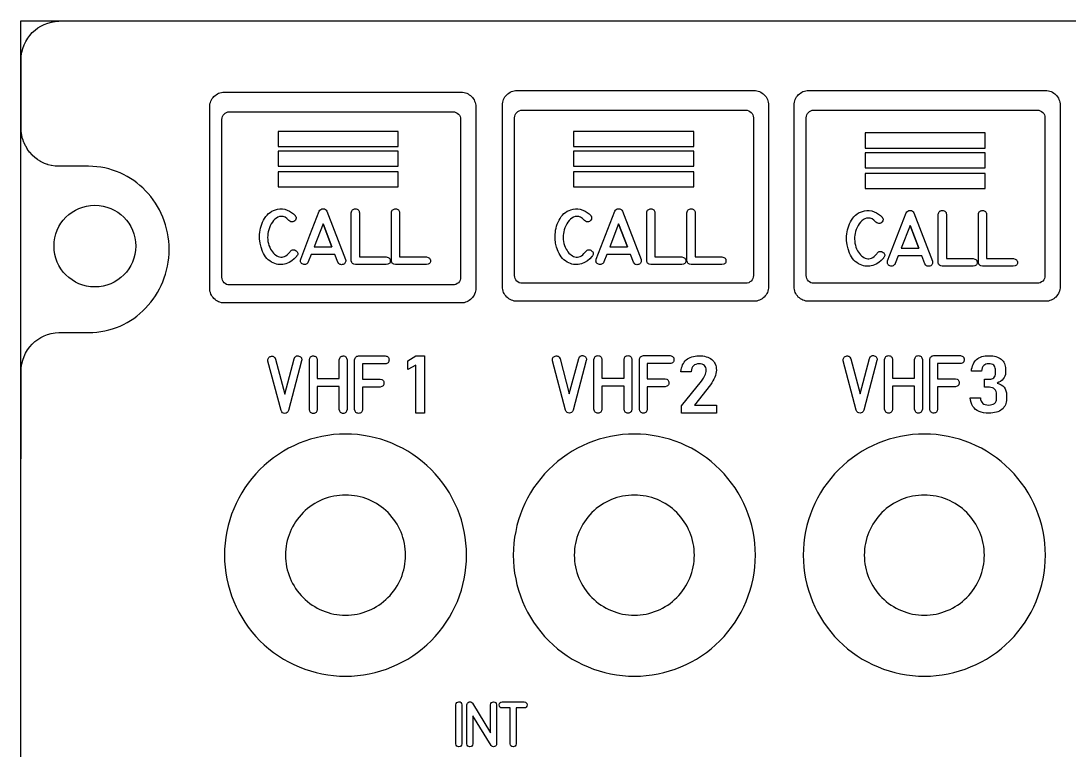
# Model space of a CAD drawing. Extents: x 686 to 831, y 82 to 686.
# Drawn here: x 685.8 to 749.6, y 641.2 to 685.6 of the extents above; entities that cross this region are included whole.
import ezdxf

# ---------------------------------------------------------------- set-up
doc = ezdxf.new("R2010")
doc.units = 0
for name, color, linetype in [('_BACKPANEL', 5, 'CONTINUOUS'), ('_ENGRAVING', 105, 'CONTINUOUS'), ('_LABELS', 30, 'CONTINUOUS'), ('_TOPLAYER', 1, 'CONTINUOUS')]:
    doc.layers.add(name, color=color, linetype=linetype)

msp = doc.modelspace()

# ---------------------------------------------------------------- linework, layer by layer
at = {"layer": '_BACKPANEL'}
for points in [[(830.801, 627.771), (830.801, 609.668), (830.801, 599.969), (685.801, 599.969), (685.801, 609.668), (685.801, 628.151), (685.801, 646.01), (685.801, 661.352), (685.801, 671.051), (685.801, 680.75), (685.801, 685.6), (830.801, 685.6), (830.801, 680.75), (830.801, 671.051), (830.801, 661.352), (830.801, 646.959)], [(698.189, 681.265), (712.61, 681.265), (712.701, 681.26), (712.79, 681.247), (712.875, 681.225), (712.958, 681.195), (713.036, 681.157), (713.109, 681.112), (713.178, 681.061), (713.241, 681.003), (713.299, 680.94), (713.35, 680.871), (713.395, 680.798), (713.433, 680.72), (713.463, 680.638), (713.485, 680.552), (713.498, 680.463), (713.503, 680.372), (713.503, 669.321), (713.498, 669.23), (713.485, 669.141), (713.463, 669.056), (713.433, 668.973), (713.395, 668.895), (713.35, 668.822), (713.299, 668.753), (713.241, 668.69), (713.178, 668.632), (713.109, 668.581), (713.036, 668.536), (712.958, 668.498), (712.875, 668.468), (712.79, 668.446), (712.701, 668.433), (712.61, 668.428), (698.189, 668.428), (698.097, 668.433), (698.009, 668.446), (697.923, 668.468), (697.841, 668.498), (697.763, 668.536), (697.689, 668.581), (697.621, 668.632), (697.557, 668.69), (697.5, 668.753), (697.448, 668.822), (697.404, 668.895), (697.366, 668.973), (697.336, 669.056), (697.314, 669.141), (697.3, 669.23), (697.296, 669.321), (697.296, 680.372), (697.3, 680.463), (697.314, 680.552), (697.336, 680.638), (697.366, 680.72), (697.404, 680.798), (697.448, 680.871), (697.5, 680.94), (697.557, 681.003), (697.621, 681.061), (697.689, 681.112), (697.763, 681.157), (697.841, 681.195), (697.923, 681.225), (698.009, 681.247), (698.097, 681.26)], [(716.018, 681.365), (730.439, 681.365), (730.53, 681.361), (730.619, 681.347), (730.704, 681.325), (730.787, 681.295), (730.865, 681.257), (730.938, 681.213), (731.007, 681.161), (731.07, 681.104), (731.128, 681.04), (731.179, 680.971), (731.224, 680.898), (731.262, 680.82), (731.292, 680.738), (731.314, 680.652), (731.327, 680.563), (731.332, 680.472), (731.332, 669.421), (731.327, 669.33), (731.314, 669.241), (731.292, 669.156), (731.262, 669.074), (731.224, 668.996), (731.179, 668.922), (731.128, 668.853), (731.07, 668.79), (731.007, 668.732), (730.938, 668.681), (730.865, 668.636), (730.787, 668.598), (730.704, 668.568), (730.619, 668.546), (730.53, 668.533), (730.439, 668.528), (716.018, 668.528), (715.926, 668.533), (715.838, 668.546), (715.752, 668.568), (715.67, 668.598), (715.592, 668.636), (715.518, 668.681), (715.45, 668.732), (715.386, 668.79), (715.329, 668.853), (715.277, 668.922), (715.233, 668.996), (715.195, 669.074), (715.165, 669.156), (715.143, 669.241), (715.129, 669.33), (715.125, 669.421), (715.125, 680.472), (715.129, 680.563), (715.143, 680.652), (715.165, 680.738), (715.195, 680.82), (715.233, 680.898), (715.277, 680.971), (715.329, 681.04), (715.386, 681.104), (715.45, 681.161), (715.518, 681.213), (715.592, 681.257), (715.67, 681.295), (715.752, 681.325), (715.838, 681.347), (715.926, 681.361)], [(733.78, 681.365), (748.201, 681.365), (748.292, 681.361), (748.381, 681.347), (748.466, 681.325), (748.549, 681.295), (748.627, 681.257), (748.7, 681.213), (748.769, 681.161), (748.832, 681.104), (748.89, 681.04), (748.941, 680.971), (748.986, 680.898), (749.024, 680.82), (749.054, 680.738), (749.076, 680.652), (749.089, 680.563), (749.094, 680.472), (749.094, 669.421), (749.089, 669.33), (749.076, 669.241), (749.054, 669.156), (749.024, 669.074), (748.986, 668.996), (748.941, 668.922), (748.89, 668.853), (748.832, 668.79), (748.769, 668.732), (748.7, 668.681), (748.627, 668.636), (748.549, 668.598), (748.466, 668.568), (748.381, 668.546), (748.292, 668.533), (748.201, 668.528), (733.78, 668.528), (733.688, 668.533), (733.6, 668.546), (733.514, 668.568), (733.432, 668.598), (733.354, 668.636), (733.28, 668.681), (733.212, 668.732), (733.148, 668.79), (733.091, 668.853), (733.039, 668.922), (732.995, 668.996), (732.957, 669.074), (732.927, 669.156), (732.905, 669.241), (732.891, 669.33), (732.887, 669.421), (732.887, 680.472), (732.891, 680.563), (732.905, 680.652), (732.927, 680.738), (732.957, 680.82), (732.995, 680.898), (733.039, 680.971), (733.091, 681.04), (733.148, 681.104), (733.212, 681.161), (733.28, 681.213), (733.354, 681.257), (733.432, 681.295), (733.514, 681.325), (733.6, 681.347), (733.688, 681.361)], [(687.813, 671.89), (687.825, 672.145), (687.863, 672.392), (687.924, 672.63), (688.008, 672.859), (688.113, 673.076), (688.237, 673.282), (688.381, 673.473), (688.541, 673.65), (688.718, 673.81), (688.91, 673.954), (689.115, 674.078), (689.332, 674.183), (689.561, 674.267), (689.799, 674.328), (690.046, 674.366), (690.301, 674.379), (690.555, 674.366), (690.802, 674.328), (691.041, 674.267), (691.269, 674.183), (691.487, 674.078), (691.692, 673.954), (691.883, 673.81), (692.06, 673.65), (692.221, 673.473), (692.364, 673.282), (692.489, 673.076), (692.593, 672.859), (692.677, 672.63), (692.738, 672.392), (692.776, 672.145), (692.789, 671.89), (692.776, 671.636), (692.738, 671.389), (692.677, 671.15), (692.593, 670.922), (692.489, 670.704), (692.364, 670.499), (692.221, 670.308), (692.06, 670.131), (691.883, 669.97), (691.692, 669.827), (691.487, 669.703), (691.269, 669.598), (691.041, 669.514), (690.802, 669.453), (690.555, 669.415), (690.301, 669.402), (690.046, 669.415), (689.799, 669.453), (689.561, 669.514), (689.332, 669.598), (689.115, 669.703), (688.91, 669.827), (688.718, 669.97), (688.541, 670.131), (688.381, 670.308), (688.237, 670.499), (688.113, 670.704), (688.008, 670.922), (687.924, 671.15), (687.863, 671.389), (687.825, 671.636)]]:
    msp.add_lwpolyline(points, close=True, dxfattribs=at)
for points in [[(705.57, 656.731, 0.414214), (701.912, 653.073, 0.414214), (705.57, 649.416, 0.414214), (709.227, 653.073, 0.414214)], [(723.161, 656.731, 0.414214), (719.503, 653.073, 0.414214), (723.161, 649.416, 0.414214), (726.818, 653.073, 0.414214)], [(740.823, 656.731, 0.414214), (737.165, 653.073, 0.414214), (740.823, 649.416, 0.414214), (744.48, 653.073, 0.414214)]]:
    msp.add_lwpolyline(points, format="xyb", close=True, dxfattribs=at)
at = {"layer": '_ENGRAVING'}
for points in [[(700.846, 664.88), (700.844, 664.99), (700.855, 665.036), (700.872, 665.076), (700.897, 665.11), (700.929, 665.138), (700.969, 665.161), (701.016, 665.178), (701.065, 665.187), (701.11, 665.187), (701.151, 665.179), (701.189, 665.162), (701.223, 665.136), (701.254, 665.101), (701.304, 665.005), (701.869, 662.871), (702.438, 665.025), (702.461, 665.079), (702.488, 665.123), (702.519, 665.157), (702.554, 665.183), (702.593, 665.199), (702.636, 665.207), (702.683, 665.205), (702.733, 665.194), (702.781, 665.176), (702.822, 665.152), (702.854, 665.123), (702.878, 665.089), (702.894, 665.05), (702.902, 665.006), (702.902, 664.956), (702.894, 664.901), (702.096, 661.88), (702.056, 661.803), (702.006, 661.748), (701.944, 661.714), (701.871, 661.703), (701.797, 661.713), (701.734, 661.745), (701.682, 661.798), (701.641, 661.873)], [(703.366, 661.938), (703.366, 664.96), (703.394, 665.068), (703.417, 665.11), (703.444, 665.144), (703.478, 665.17), (703.517, 665.189), (703.561, 665.2), (703.611, 665.202), (703.66, 665.198), (703.703, 665.186), (703.741, 665.166), (703.772, 665.14), (703.798, 665.106), (703.818, 665.065), (703.839, 664.96), (703.839, 663.83), (705.189, 663.83), (705.189, 664.96), (705.217, 665.066), (705.239, 665.107), (705.266, 665.141), (705.299, 665.168), (705.336, 665.187), (705.379, 665.198), (705.427, 665.202), (705.475, 665.199), (705.517, 665.188), (705.555, 665.169), (705.588, 665.142), (705.615, 665.108), (705.637, 665.067), (705.666, 664.96), (705.666, 661.938), (705.637, 661.833), (705.615, 661.791), (705.588, 661.757), (705.555, 661.731), (705.517, 661.713), (705.475, 661.701), (705.427, 661.698), (705.379, 661.702), (705.336, 661.713), (705.299, 661.732), (705.266, 661.758), (705.239, 661.792), (705.217, 661.833), (705.189, 661.938), (705.189, 663.345), (703.839, 663.345), (703.839, 661.938), (703.818, 661.835), (703.798, 661.794), (703.772, 661.76), (703.741, 661.734), (703.703, 661.715), (703.66, 661.703), (703.611, 661.699), (703.561, 661.702), (703.517, 661.712), (703.478, 661.731), (703.444, 661.757), (703.417, 661.791), (703.394, 661.832)], [(706.122, 661.945), (706.122, 664.96), (706.148, 665.06), (706.17, 665.1), (706.197, 665.134), (706.229, 665.161), (706.267, 665.182), (706.311, 665.196), (706.36, 665.203), (707.984, 665.203), (708.039, 665.195), (708.086, 665.181), (708.127, 665.16), (708.159, 665.133), (708.185, 665.1), (708.203, 665.06), (708.214, 665.014), (708.218, 664.961), (708.214, 664.909), (708.203, 664.863), (708.184, 664.823), (708.158, 664.79), (708.125, 664.764), (708.085, 664.744), (708.037, 664.73), (707.981, 664.723), (706.594, 664.723), (706.594, 663.788), (707.676, 663.788), (707.777, 663.767), (707.817, 663.747), (707.85, 663.722), (707.876, 663.69), (707.895, 663.652), (707.906, 663.607), (707.911, 663.557), (707.908, 663.506), (707.897, 663.461), (707.879, 663.422), (707.854, 663.388), (707.82, 663.359), (707.78, 663.336), (707.676, 663.307), (706.594, 663.307), (706.594, 661.945), (706.573, 661.841), (706.554, 661.801), (706.528, 661.767), (706.497, 661.741), (706.459, 661.722), (706.416, 661.71), (706.366, 661.706), (706.316, 661.709), (706.272, 661.719), (706.233, 661.738), (706.2, 661.764), (706.172, 661.797), (706.15, 661.839)], [(710.381, 661.719), (709.859, 661.719), (709.859, 664.649), (709.358, 664.368), (709.358, 664.906), (709.859, 665.214), (710.381, 665.214)], [(718.173, 664.897), (718.171, 665.007), (718.182, 665.053), (718.199, 665.093), (718.224, 665.127), (718.257, 665.155), (718.297, 665.178), (718.344, 665.194), (718.392, 665.204), (718.438, 665.204), (718.479, 665.196), (718.517, 665.179), (718.552, 665.153), (718.582, 665.118), (718.632, 665.022), (719.2, 662.888), (719.771, 665.042), (719.794, 665.095), (719.822, 665.139), (719.853, 665.174), (719.888, 665.2), (719.927, 665.216), (719.97, 665.223), (720.016, 665.222), (720.067, 665.211), (720.116, 665.192), (720.156, 665.169), (720.189, 665.14), (720.213, 665.106), (720.229, 665.067), (720.237, 665.022), (720.237, 664.973), (720.229, 664.917), (719.427, 661.897), (719.388, 661.82), (719.337, 661.765), (719.275, 661.731), (719.202, 661.72), (719.128, 661.73), (719.065, 661.762), (719.012, 661.815), (718.971, 661.89)], [(720.702, 661.955), (720.702, 664.977), (720.731, 665.085), (720.753, 665.127), (720.781, 665.161), (720.815, 665.187), (720.854, 665.206), (720.898, 665.216), (720.948, 665.219), (720.998, 665.214), (721.041, 665.202), (721.079, 665.183), (721.11, 665.157), (721.136, 665.123), (721.156, 665.081), (721.177, 664.977), (721.177, 663.847), (722.533, 663.847), (722.533, 664.977), (722.561, 665.083), (722.583, 665.124), (722.61, 665.158), (722.642, 665.185), (722.68, 665.204), (722.723, 665.215), (722.771, 665.219), (722.819, 665.216), (722.862, 665.204), (722.9, 665.186), (722.932, 665.159), (722.96, 665.125), (722.982, 665.083), (723.011, 664.977), (723.011, 661.955), (722.982, 661.85), (722.96, 661.808), (722.932, 661.775), (722.9, 661.748), (722.862, 661.73), (722.819, 661.718), (722.771, 661.715), (722.723, 661.719), (722.68, 661.73), (722.642, 661.749), (722.61, 661.775), (722.583, 661.809), (722.561, 661.85), (722.533, 661.955), (722.533, 663.362), (721.177, 663.362), (721.177, 661.955), (721.156, 661.852), (721.136, 661.811), (721.11, 661.777), (721.079, 661.751), (721.041, 661.732), (720.998, 661.72), (720.948, 661.716), (720.898, 661.719), (720.854, 661.729), (720.815, 661.748), (720.781, 661.774), (720.753, 661.808), (720.731, 661.849)], [(723.469, 661.962), (723.469, 664.977), (723.495, 665.077), (723.517, 665.117), (723.544, 665.151), (723.577, 665.178), (723.615, 665.198), (723.659, 665.212), (723.708, 665.22), (725.338, 665.22), (725.393, 665.212), (725.441, 665.198), (725.481, 665.177), (725.514, 665.15), (725.539, 665.117), (725.558, 665.077), (725.569, 665.031), (725.572, 664.978), (725.569, 664.926), (725.557, 664.88), (725.539, 664.84), (725.513, 664.807), (725.479, 664.78), (725.439, 664.76), (725.39, 664.747), (725.335, 664.74), (723.942, 664.74), (723.942, 663.805), (725.028, 663.805), (725.13, 663.784), (725.17, 663.764), (725.203, 663.738), (725.229, 663.706), (725.248, 663.668), (725.26, 663.624), (725.264, 663.574), (725.261, 663.523), (725.251, 663.478), (725.232, 663.439), (725.207, 663.405), (725.174, 663.376), (725.133, 663.353), (725.028, 663.324), (723.942, 663.324), (723.942, 661.962), (723.922, 661.859), (723.902, 661.818), (723.877, 661.784), (723.845, 661.758), (723.807, 661.739), (723.764, 661.727), (723.714, 661.723), (723.664, 661.726), (723.619, 661.736), (723.58, 661.755), (723.547, 661.781), (723.519, 661.814), (723.497, 661.856)], [(727.085, 665.213), (727.329, 665.199), (727.439, 665.181), (727.542, 665.156), (727.637, 665.124), (727.725, 665.086), (727.805, 665.04), (727.877, 664.987), (727.942, 664.928), (727.998, 664.862), (728.046, 664.791), (728.085, 664.713), (728.115, 664.629), (728.137, 664.539), (728.15, 664.442), (728.154, 664.34), (728.154, 664.333), (728.148, 664.232), (728.131, 664.128), (728.102, 664.019), (728.062, 663.907), (728.01, 663.793), (727.948, 663.678), (727.874, 663.562), (727.79, 663.446), (726.817, 662.207), (728.165, 662.207), (728.165, 661.719), (726.039, 661.719), (726.039, 662.166), (727.242, 663.66), (727.368, 663.842), (727.46, 664.017), (727.493, 664.101), (727.517, 664.182), (727.531, 664.258), (727.536, 664.331), (727.536, 664.34), (727.529, 664.427), (727.508, 664.503), (727.473, 664.569), (727.424, 664.623), (727.362, 664.666), (727.287, 664.696), (727.199, 664.714), (727.099, 664.72), (726.999, 664.713), (726.909, 664.69), (726.829, 664.652), (726.761, 664.599), (726.705, 664.533), (726.662, 664.453), (726.634, 664.359), (726.618, 664.252), (726.618, 664.235), (726, 664.235), (726, 664.252), (726.014, 664.364), (726.035, 664.47), (726.064, 664.569), (726.1, 664.661), (726.144, 664.747), (726.196, 664.826), (726.255, 664.898), (726.322, 664.963), (726.396, 665.021), (726.476, 665.072), (726.562, 665.115), (726.654, 665.15), (726.753, 665.178), (726.857, 665.197), (726.968, 665.209)], [(735.884, 664.897), (735.883, 665.007), (735.893, 665.053), (735.911, 665.093), (735.936, 665.127), (735.968, 665.156), (736.008, 665.178), (736.054, 665.195), (736.103, 665.204), (736.148, 665.204), (736.19, 665.196), (736.227, 665.179), (736.261, 665.153), (736.292, 665.118), (736.342, 665.022), (736.907, 662.89), (737.476, 665.043), (737.499, 665.096), (737.526, 665.14), (737.557, 665.174), (737.592, 665.2), (737.631, 665.216), (737.674, 665.224), (737.72, 665.222), (737.771, 665.211), (737.819, 665.193), (737.859, 665.169), (737.892, 665.14), (737.916, 665.106), (737.932, 665.067), (737.94, 665.023), (737.94, 664.973), (737.932, 664.918), (737.133, 661.899), (737.094, 661.822), (737.044, 661.766), (736.982, 661.733), (736.909, 661.722), (736.835, 661.732), (736.773, 661.764), (736.72, 661.817), (736.679, 661.892)], [(738.403, 661.957), (738.403, 664.978), (738.431, 665.085), (738.454, 665.127), (738.482, 665.161), (738.515, 665.187), (738.554, 665.206), (738.598, 665.217), (738.648, 665.219), (738.697, 665.215), (738.741, 665.203), (738.778, 665.183), (738.81, 665.157), (738.835, 665.123), (738.855, 665.082), (738.876, 664.978), (738.876, 663.848), (740.226, 663.848), (740.226, 664.978), (740.254, 665.083), (740.276, 665.125), (740.303, 665.159), (740.335, 665.185), (740.372, 665.204), (740.415, 665.215), (740.463, 665.219), (740.511, 665.216), (740.554, 665.205), (740.591, 665.186), (740.624, 665.159), (740.651, 665.125), (740.673, 665.084), (740.702, 664.978), (740.702, 661.957), (740.673, 661.851), (740.651, 661.81), (740.624, 661.776), (740.591, 661.75), (740.554, 661.731), (740.511, 661.72), (740.463, 661.717), (740.415, 661.721), (740.372, 661.732), (740.335, 661.751), (740.303, 661.777), (740.276, 661.811), (740.254, 661.852), (740.226, 661.957), (740.226, 663.363), (738.876, 663.363), (738.876, 661.957), (738.855, 661.853), (738.835, 661.812), (738.81, 661.779), (738.778, 661.753), (738.741, 661.734), (738.697, 661.722), (738.648, 661.717), (738.598, 661.72), (738.554, 661.731), (738.515, 661.749), (738.482, 661.776), (738.454, 661.809), (738.431, 661.851)], [(741.158, 661.963), (741.158, 664.978), (741.184, 665.077), (741.206, 665.118), (741.233, 665.151), (741.265, 665.178), (741.303, 665.199), (741.347, 665.213), (741.396, 665.22), (743.02, 665.22), (743.074, 665.212), (743.122, 665.198), (743.162, 665.177), (743.194, 665.15), (743.22, 665.117), (743.238, 665.077), (743.249, 665.031), (743.253, 664.979), (743.249, 664.926), (743.238, 664.88), (743.219, 664.84), (743.194, 664.807), (743.16, 664.781), (743.12, 664.761), (743.072, 664.747), (743.016, 664.74), (741.629, 664.74), (741.629, 663.805), (742.711, 663.805), (742.813, 663.785), (742.853, 663.765), (742.885, 663.739), (742.911, 663.707), (742.93, 663.669), (742.941, 663.625), (742.946, 663.575), (742.943, 663.524), (742.932, 663.479), (742.914, 663.44), (742.889, 663.406), (742.856, 663.377), (742.815, 663.354), (742.711, 663.325), (741.629, 663.325), (741.629, 661.963), (741.609, 661.86), (741.59, 661.819), (741.564, 661.786), (741.533, 661.76), (741.495, 661.741), (741.452, 661.729), (741.402, 661.724), (741.352, 661.727), (741.308, 661.738), (741.269, 661.756), (741.236, 661.782), (741.208, 661.816), (741.186, 661.858)], [(744.759, 665.217), (744.986, 665.203), (745.089, 665.187), (745.185, 665.163), (745.274, 665.133), (745.357, 665.096), (745.432, 665.053), (745.501, 665.002), (745.563, 664.946), (745.617, 664.884), (745.662, 664.817), (745.699, 664.744), (745.728, 664.665), (745.749, 664.581), (745.761, 664.492), (745.765, 664.397), (745.765, 664.166), (745.757, 664.067), (745.731, 663.973), (745.689, 663.884), (745.63, 663.8), (745.556, 663.723), (745.468, 663.655), (745.366, 663.595), (745.251, 663.543), (745.381, 663.505), (745.495, 663.451), (745.595, 663.381), (745.678, 663.296), (745.746, 663.197), (745.794, 663.087), (745.823, 662.965), (745.833, 662.832), (745.833, 662.594), (745.828, 662.492), (745.815, 662.397), (745.793, 662.307), (745.762, 662.224), (745.722, 662.146), (745.673, 662.074), (745.615, 662.008), (745.549, 661.948), (745.474, 661.894), (745.393, 661.848), (745.304, 661.808), (745.208, 661.776), (745.105, 661.751), (744.995, 661.733), (744.878, 661.723), (744.754, 661.719), (744.754, 661.719), (744.583, 661.725), (744.426, 661.744), (744.283, 661.776), (744.152, 661.82), (744.037, 661.879), (743.936, 661.95), (743.849, 662.034), (743.776, 662.132), (743.717, 662.243), (743.672, 662.368), (743.641, 662.506), (743.624, 662.657), (744.237, 662.657), (744.253, 662.548), (744.283, 662.455), (744.326, 662.377), (744.383, 662.315), (744.452, 662.269), (744.535, 662.236), (744.631, 662.216), (744.74, 662.209), (744.847, 662.216), (744.942, 662.235), (745.024, 662.268), (745.094, 662.313), (745.149, 662.371), (745.188, 662.44), (745.212, 662.519), (745.22, 662.608), (745.22, 662.858), (745.213, 662.956), (745.191, 663.043), (745.155, 663.118), (745.105, 663.18), (745.041, 663.231), (744.967, 663.267), (744.88, 663.289), (744.782, 663.296), (744.492, 663.296), (744.492, 663.779), (744.782, 663.779), (744.865, 663.785), (744.938, 663.803), (745.001, 663.832), (745.054, 663.873), (745.097, 663.927), (745.128, 663.99), (745.147, 664.063), (745.153, 664.147), (745.153, 664.387), (745.146, 664.464), (745.126, 664.531), (745.093, 664.589), (745.046, 664.637), (744.988, 664.676), (744.919, 664.704), (744.838, 664.721), (744.745, 664.727), (744.653, 664.72), (744.572, 664.7), (744.5, 664.666), (744.439, 664.618), (744.389, 664.556), (744.35, 664.477), (744.32, 664.383), (744.301, 664.272), (743.691, 664.272), (743.705, 664.388), (743.726, 664.496), (743.753, 664.596), (743.788, 664.689), (743.831, 664.774), (743.88, 664.852), (743.937, 664.921), (744.001, 664.984), (744.071, 665.038), (744.149, 665.086), (744.234, 665.126), (744.325, 665.159), (744.423, 665.184), (744.528, 665.202), (744.64, 665.213)], [(712.66, 641.588), (712.638, 641.506), (712.599, 641.447), (712.544, 641.412), (712.473, 641.4), (712.402, 641.412), (712.348, 641.448), (712.31, 641.506), (712.288, 641.588), (712.288, 643.952), (712.31, 644.035), (712.348, 644.094), (712.402, 644.129), (712.473, 644.141), (712.544, 644.13), (712.599, 644.094), (712.638, 644.035), (712.66, 643.952)], [(714.771, 641.588), (714.762, 641.525), (714.737, 641.474), (714.696, 641.435), (714.637, 641.41), (714.575, 641.401), (714.519, 641.411), (714.471, 641.44), (714.431, 641.489), (713.328, 643.29), (713.328, 641.588), (713.306, 641.506), (713.268, 641.448), (713.213, 641.413), (713.143, 641.401), (713.072, 641.413), (713.018, 641.448), (712.98, 641.506), (712.958, 641.588), (712.958, 643.95), (712.975, 644.013), (713.003, 644.065), (713.044, 644.105), (713.098, 644.133), (713.156, 644.144), (713.208, 644.134), (713.256, 644.103), (713.298, 644.05), (714.401, 642.246), (714.401, 643.95), (714.422, 644.033), (714.461, 644.092), (714.517, 644.128), (714.591, 644.139), (714.665, 644.126), (714.719, 644.09), (714.754, 644.032), (714.771, 643.95)], [(715.594, 641.591), (715.594, 643.765), (715.112, 643.765), (715.032, 643.782), (714.974, 643.819), (714.94, 643.876), (714.929, 643.953), (714.941, 644.03), (714.975, 644.087), (715.032, 644.124), (715.112, 644.142), (716.444, 644.142), (716.523, 644.125), (716.58, 644.087), (716.614, 644.03), (716.626, 643.953), (716.615, 643.876), (716.581, 643.819), (716.524, 643.782), (716.444, 643.765), (715.964, 643.765), (715.964, 641.591), (715.94, 641.508), (715.9, 641.449), (715.843, 641.415), (715.77, 641.404), (715.698, 641.417), (715.644, 641.452), (715.61, 641.51)]]:
    msp.add_lwpolyline(points, close=True, dxfattribs=at)
at = {"layer": '_LABELS'}
for points in [[(701.46, 677.963), (708.775, 677.963), (708.775, 678.879), (701.46, 678.879)], [(719.46, 677.963), (726.775, 677.963), (726.775, 678.879), (719.46, 678.879)], [(737.21, 677.863), (744.525, 677.863), (744.525, 678.779), (737.21, 678.779)], [(701.46, 676.755), (708.775, 676.755), (708.775, 677.671), (701.46, 677.671)], [(719.46, 676.755), (726.775, 676.755), (726.775, 677.671), (719.46, 677.671)], [(737.21, 676.655), (744.525, 676.655), (744.525, 677.571), (737.21, 677.571)], [(701.46, 675.505), (708.775, 675.505), (708.775, 676.421), (701.46, 676.421)], [(719.46, 675.505), (726.775, 675.505), (726.775, 676.421), (719.46, 676.421)], [(737.21, 675.405), (744.525, 675.405), (744.525, 676.321), (737.21, 676.321)], [(702.608, 671.297), (702.593, 671.275), (702.584, 671.263), (702.577, 671.253), (702.446, 671.111), (702.297, 670.991), (702.129, 670.893), (701.941, 670.817), (701.843, 670.789), (701.746, 670.771), (701.648, 670.762), (701.551, 670.763), (701.455, 670.774), (701.358, 670.794), (701.262, 670.824), (701.167, 670.864), (701.059, 670.92), (700.96, 670.986), (700.867, 671.06), (700.782, 671.143), (700.704, 671.236), (700.634, 671.337), (700.571, 671.447), (700.516, 671.567), (700.427, 671.817), (700.367, 672.072), (700.337, 672.332), (700.337, 672.597), (700.348, 672.729), (700.367, 672.859), (700.393, 672.986), (700.427, 673.11), (700.468, 673.231), (700.517, 673.35), (700.573, 673.466), (700.637, 673.579), (700.709, 673.686), (700.788, 673.782), (700.875, 673.868), (700.97, 673.943), (701.072, 674.008), (701.182, 674.062), (701.299, 674.106), (701.425, 674.139), (701.573, 674.16), (701.721, 674.158), (701.869, 674.133), (702.017, 674.085), (702.157, 674.02), (702.285, 673.943), (702.4, 673.854), (702.501, 673.753), (702.51, 673.742), (702.542, 673.691), (702.559, 673.637), (702.559, 673.582), (702.543, 673.524), (702.514, 673.47), (702.476, 673.427), (702.427, 673.396), (702.368, 673.375), (702.301, 673.368), (702.237, 673.378), (702.176, 673.406), (702.117, 673.451), (702, 673.564), (701.885, 673.643), (701.828, 673.67), (701.772, 673.688), (701.716, 673.698), (701.661, 673.7), (701.555, 673.686), (701.454, 673.653), (701.359, 673.601), (701.269, 673.531), (701.186, 673.446), (701.111, 673.35), (701.042, 673.242), (700.981, 673.123), (700.929, 673.001), (700.888, 672.882), (700.859, 672.768), (700.84, 672.657), (700.828, 672.536), (700.825, 672.415), (700.831, 672.293), (700.846, 672.171), (700.87, 672.051), (700.905, 671.934), (700.95, 671.821), (701.006, 671.711), (701.061, 671.621), (701.119, 671.54), (701.18, 671.467), (701.245, 671.404), (701.314, 671.349), (701.386, 671.303), (701.461, 671.266), (701.54, 671.238), (701.621, 671.221), (701.701, 671.22), (701.78, 671.234), (701.859, 671.262), (701.938, 671.306), (702.016, 671.365), (702.093, 671.438), (702.17, 671.527), (702.204, 671.57), (702.246, 671.608), (702.288, 671.637), (702.331, 671.656), (702.375, 671.665), (702.419, 671.665), (702.463, 671.655), (702.509, 671.635), (702.555, 671.606), (702.596, 671.571), (702.627, 671.535), (702.649, 671.498), (702.66, 671.46), (702.662, 671.421), (702.654, 671.381), (702.636, 671.339)], [(702.837, 671.086), (703.403, 672.547), (703.971, 674.008), (704.008, 674.074), (704.058, 674.122), (704.123, 674.151), (704.203, 674.161), (704.282, 674.152), (704.348, 674.124), (704.399, 674.076), (704.436, 674.008), (705.569, 671.078), (705.578, 671.022), (705.579, 670.971), (705.572, 670.926), (705.557, 670.886), (705.534, 670.85), (705.503, 670.82), (705.464, 670.796), (705.417, 670.776), (705.367, 670.763), (705.32, 670.759), (705.276, 670.764), (705.235, 670.777), (705.197, 670.799), (705.162, 670.829), (705.1, 670.915), (704.918, 671.389), (703.478, 671.389), (703.302, 670.927), (703.272, 670.879), (703.239, 670.84), (703.203, 670.81), (703.165, 670.788), (703.123, 670.776), (703.078, 670.772), (703.031, 670.777), (702.98, 670.79), (702.932, 670.811), (702.893, 670.836), (702.862, 670.866), (702.84, 670.9), (702.826, 670.94), (702.821, 670.984), (702.825, 671.033)], [(706.168, 670.765), (706.071, 670.784), (706.031, 670.803), (705.996, 670.829), (705.968, 670.861), (705.945, 670.899), (705.917, 670.995), (705.917, 673.926), (705.929, 673.981), (705.947, 674.03), (705.97, 674.07), (706, 674.104), (706.035, 674.129), (706.076, 674.147), (706.122, 674.157), (706.175, 674.16), (706.227, 674.155), (706.273, 674.144), (706.312, 674.125), (706.345, 674.099), (706.372, 674.067), (706.393, 674.027), (706.407, 673.98), (706.415, 673.926), (706.415, 671.227), (708.046, 671.229), (708.156, 671.204), (708.199, 671.183), (708.234, 671.156), (708.261, 671.123), (708.28, 671.085), (708.291, 671.041), (708.294, 670.991), (708.29, 670.941), (708.278, 670.897), (708.258, 670.86), (708.23, 670.829), (708.195, 670.803), (708.153, 670.784), (708.044, 670.765)], [(708.616, 670.765), (708.519, 670.784), (708.479, 670.803), (708.444, 670.829), (708.416, 670.861), (708.393, 670.899), (708.365, 670.995), (708.365, 673.926), (708.377, 673.981), (708.395, 674.03), (708.419, 674.07), (708.448, 674.104), (708.483, 674.129), (708.524, 674.147), (708.571, 674.157), (708.623, 674.16), (708.675, 674.155), (708.721, 674.144), (708.76, 674.125), (708.793, 674.099), (708.82, 674.067), (708.841, 674.027), (708.855, 673.98), (708.863, 673.926), (708.863, 671.227), (710.494, 671.229), (710.604, 671.204), (710.647, 671.183), (710.682, 671.156), (710.709, 671.123), (710.728, 671.085), (710.739, 671.041), (710.742, 670.991), (710.738, 670.941), (710.726, 670.897), (710.706, 670.86), (710.679, 670.829), (710.643, 670.803), (710.601, 670.784), (710.492, 670.765)], [(720.608, 671.297), (720.593, 671.275), (720.584, 671.263), (720.577, 671.253), (720.446, 671.111), (720.297, 670.991), (720.129, 670.893), (719.941, 670.817), (719.843, 670.789), (719.746, 670.771), (719.648, 670.762), (719.551, 670.763), (719.455, 670.774), (719.358, 670.794), (719.262, 670.824), (719.167, 670.864), (719.059, 670.92), (718.96, 670.986), (718.867, 671.06), (718.782, 671.143), (718.704, 671.236), (718.634, 671.337), (718.571, 671.447), (718.516, 671.567), (718.427, 671.817), (718.367, 672.072), (718.337, 672.332), (718.337, 672.597), (718.348, 672.729), (718.367, 672.859), (718.393, 672.986), (718.427, 673.11), (718.468, 673.231), (718.517, 673.35), (718.573, 673.466), (718.637, 673.579), (718.709, 673.686), (718.788, 673.782), (718.875, 673.868), (718.97, 673.943), (719.072, 674.008), (719.182, 674.062), (719.299, 674.106), (719.425, 674.139), (719.573, 674.16), (719.721, 674.158), (719.869, 674.133), (720.017, 674.085), (720.157, 674.02), (720.285, 673.943), (720.4, 673.854), (720.501, 673.753), (720.51, 673.742), (720.542, 673.691), (720.559, 673.637), (720.559, 673.582), (720.543, 673.524), (720.514, 673.47), (720.476, 673.427), (720.427, 673.396), (720.368, 673.375), (720.301, 673.368), (720.237, 673.378), (720.176, 673.406), (720.117, 673.451), (720, 673.564), (719.885, 673.643), (719.828, 673.67), (719.772, 673.688), (719.716, 673.698), (719.661, 673.7), (719.555, 673.686), (719.454, 673.653), (719.359, 673.601), (719.269, 673.531), (719.186, 673.446), (719.111, 673.35), (719.042, 673.242), (718.981, 673.123), (718.929, 673.001), (718.888, 672.882), (718.859, 672.768), (718.84, 672.657), (718.828, 672.536), (718.825, 672.415), (718.831, 672.293), (718.846, 672.171), (718.87, 672.051), (718.905, 671.934), (718.95, 671.821), (719.006, 671.711), (719.061, 671.621), (719.119, 671.54), (719.18, 671.467), (719.245, 671.404), (719.314, 671.349), (719.386, 671.303), (719.461, 671.266), (719.54, 671.238), (719.621, 671.221), (719.701, 671.22), (719.78, 671.234), (719.859, 671.262), (719.938, 671.306), (720.016, 671.365), (720.093, 671.438), (720.17, 671.527), (720.204, 671.57), (720.246, 671.608), (720.288, 671.637), (720.331, 671.656), (720.375, 671.665), (720.419, 671.665), (720.463, 671.655), (720.509, 671.635), (720.555, 671.606), (720.596, 671.571), (720.627, 671.535), (720.649, 671.498), (720.66, 671.46), (720.662, 671.421), (720.654, 671.381), (720.636, 671.339)], [(720.837, 671.086), (721.403, 672.547), (721.971, 674.008), (722.008, 674.074), (722.058, 674.122), (722.123, 674.151), (722.203, 674.161), (722.282, 674.152), (722.348, 674.124), (722.399, 674.076), (722.436, 674.008), (723.569, 671.078), (723.578, 671.022), (723.579, 670.971), (723.572, 670.926), (723.557, 670.886), (723.534, 670.85), (723.503, 670.82), (723.464, 670.796), (723.417, 670.776), (723.367, 670.763), (723.32, 670.759), (723.276, 670.764), (723.235, 670.777), (723.197, 670.799), (723.162, 670.829), (723.1, 670.915), (722.918, 671.389), (721.478, 671.389), (721.302, 670.927), (721.272, 670.879), (721.239, 670.84), (721.203, 670.81), (721.165, 670.788), (721.123, 670.776), (721.078, 670.772), (721.031, 670.777), (720.98, 670.79), (720.932, 670.811), (720.893, 670.836), (720.862, 670.866), (720.84, 670.9), (720.826, 670.94), (720.821, 670.984), (720.825, 671.033)], [(724.168, 670.765), (724.071, 670.784), (724.031, 670.803), (723.996, 670.829), (723.968, 670.861), (723.945, 670.899), (723.917, 670.995), (723.917, 673.926), (723.929, 673.981), (723.947, 674.03), (723.97, 674.07), (724, 674.104), (724.035, 674.129), (724.076, 674.147), (724.122, 674.157), (724.175, 674.16), (724.227, 674.155), (724.273, 674.144), (724.312, 674.125), (724.345, 674.099), (724.372, 674.067), (724.393, 674.027), (724.407, 673.98), (724.415, 673.926), (724.415, 671.227), (726.046, 671.229), (726.156, 671.204), (726.199, 671.183), (726.234, 671.156), (726.261, 671.123), (726.28, 671.085), (726.291, 671.041), (726.294, 670.991), (726.29, 670.941), (726.278, 670.897), (726.258, 670.86), (726.23, 670.829), (726.195, 670.803), (726.153, 670.784), (726.044, 670.765)], [(726.616, 670.765), (726.519, 670.784), (726.479, 670.803), (726.444, 670.829), (726.416, 670.861), (726.393, 670.899), (726.365, 670.995), (726.365, 673.926), (726.377, 673.981), (726.395, 674.03), (726.419, 674.07), (726.448, 674.104), (726.483, 674.129), (726.524, 674.147), (726.571, 674.157), (726.623, 674.16), (726.675, 674.155), (726.721, 674.144), (726.76, 674.125), (726.793, 674.099), (726.82, 674.067), (726.841, 674.027), (726.855, 673.98), (726.863, 673.926), (726.863, 671.227), (728.494, 671.229), (728.604, 671.204), (728.647, 671.183), (728.682, 671.156), (728.709, 671.123), (728.728, 671.085), (728.739, 671.041), (728.742, 670.991), (728.738, 670.941), (728.726, 670.897), (728.706, 670.86), (728.679, 670.829), (728.643, 670.803), (728.601, 670.784), (728.492, 670.765)], [(738.358, 671.197), (738.343, 671.175), (738.334, 671.163), (738.327, 671.153), (738.196, 671.011), (738.047, 670.891), (737.879, 670.793), (737.691, 670.717), (737.593, 670.689), (737.496, 670.671), (737.398, 670.662), (737.301, 670.663), (737.205, 670.674), (737.108, 670.694), (737.012, 670.724), (736.917, 670.764), (736.809, 670.82), (736.71, 670.886), (736.617, 670.96), (736.532, 671.043), (736.454, 671.136), (736.384, 671.237), (736.321, 671.347), (736.266, 671.467), (736.177, 671.717), (736.117, 671.972), (736.087, 672.232), (736.087, 672.497), (736.098, 672.629), (736.117, 672.759), (736.143, 672.886), (736.177, 673.01), (736.218, 673.131), (736.267, 673.25), (736.323, 673.366), (736.387, 673.479), (736.459, 673.586), (736.538, 673.682), (736.625, 673.768), (736.72, 673.843), (736.822, 673.908), (736.932, 673.962), (737.049, 674.006), (737.175, 674.039), (737.323, 674.06), (737.471, 674.058), (737.619, 674.033), (737.767, 673.985), (737.907, 673.92), (738.035, 673.843), (738.15, 673.754), (738.251, 673.653), (738.26, 673.642), (738.292, 673.591), (738.309, 673.537), (738.309, 673.482), (738.293, 673.424), (738.264, 673.37), (738.226, 673.327), (738.177, 673.296), (738.118, 673.275), (738.051, 673.268), (737.987, 673.278), (737.926, 673.306), (737.867, 673.351), (737.75, 673.464), (737.635, 673.543), (737.578, 673.57), (737.522, 673.588), (737.466, 673.598), (737.411, 673.6), (737.305, 673.586), (737.204, 673.553), (737.109, 673.501), (737.019, 673.431), (736.936, 673.346), (736.861, 673.25), (736.792, 673.142), (736.731, 673.023), (736.679, 672.901), (736.638, 672.782), (736.609, 672.668), (736.59, 672.557), (736.578, 672.436), (736.575, 672.315), (736.581, 672.193), (736.596, 672.071), (736.62, 671.951), (736.655, 671.834), (736.7, 671.721), (736.756, 671.611), (736.811, 671.521), (736.869, 671.44), (736.93, 671.367), (736.995, 671.304), (737.064, 671.249), (737.136, 671.203), (737.211, 671.166), (737.29, 671.138), (737.371, 671.121), (737.451, 671.12), (737.53, 671.134), (737.609, 671.162), (737.688, 671.206), (737.766, 671.265), (737.843, 671.338), (737.92, 671.427), (737.954, 671.47), (737.996, 671.508), (738.038, 671.537), (738.081, 671.556), (738.125, 671.565), (738.169, 671.565), (738.213, 671.555), (738.259, 671.535), (738.305, 671.506), (738.346, 671.471), (738.377, 671.435), (738.399, 671.398), (738.41, 671.36), (738.412, 671.321), (738.404, 671.281), (738.386, 671.239)], [(738.587, 670.986), (739.153, 672.447), (739.721, 673.908), (739.758, 673.974), (739.808, 674.022), (739.873, 674.051), (739.953, 674.061), (740.032, 674.052), (740.098, 674.024), (740.149, 673.976), (740.186, 673.908), (741.319, 670.978), (741.328, 670.922), (741.329, 670.871), (741.322, 670.826), (741.307, 670.786), (741.284, 670.75), (741.253, 670.72), (741.214, 670.696), (741.167, 670.676), (741.117, 670.663), (741.07, 670.659), (741.026, 670.664), (740.985, 670.677), (740.947, 670.699), (740.912, 670.729), (740.85, 670.815), (740.668, 671.289), (739.228, 671.289), (739.052, 670.827), (739.022, 670.779), (738.989, 670.74), (738.953, 670.71), (738.915, 670.688), (738.873, 670.676), (738.828, 670.672), (738.781, 670.677), (738.73, 670.69), (738.682, 670.711), (738.643, 670.736), (738.612, 670.766), (738.59, 670.8), (738.576, 670.84), (738.571, 670.884), (738.575, 670.933)], [(741.918, 670.665), (741.821, 670.684), (741.781, 670.703), (741.746, 670.729), (741.718, 670.761), (741.695, 670.799), (741.667, 670.895), (741.667, 673.826), (741.679, 673.881), (741.697, 673.93), (741.72, 673.97), (741.75, 674.004), (741.785, 674.029), (741.826, 674.047), (741.872, 674.057), (741.925, 674.06), (741.977, 674.055), (742.023, 674.044), (742.062, 674.025), (742.095, 673.999), (742.122, 673.967), (742.143, 673.927), (742.157, 673.88), (742.165, 673.826), (742.165, 671.127), (743.796, 671.129), (743.906, 671.104), (743.949, 671.083), (743.984, 671.056), (744.011, 671.023), (744.03, 670.985), (744.041, 670.941), (744.044, 670.891), (744.04, 670.841), (744.028, 670.797), (744.008, 670.76), (743.98, 670.729), (743.945, 670.703), (743.903, 670.684), (743.794, 670.665)], [(744.366, 670.665), (744.269, 670.684), (744.229, 670.703), (744.194, 670.729), (744.166, 670.761), (744.143, 670.799), (744.115, 670.895), (744.115, 673.826), (744.127, 673.881), (744.145, 673.93), (744.169, 673.97), (744.198, 674.004), (744.233, 674.029), (744.274, 674.047), (744.321, 674.057), (744.373, 674.06), (744.425, 674.055), (744.471, 674.044), (744.51, 674.025), (744.543, 673.999), (744.57, 673.967), (744.591, 673.927), (744.605, 673.88), (744.613, 673.826), (744.613, 671.127), (746.244, 671.129), (746.354, 671.104), (746.397, 671.083), (746.432, 671.056), (746.459, 671.023), (746.478, 670.985), (746.489, 670.941), (746.492, 670.891), (746.488, 670.841), (746.476, 670.797), (746.456, 670.76), (746.429, 670.729), (746.393, 670.703), (746.351, 670.684), (746.242, 670.665)], [(704.738, 671.855), (704.201, 673.248), (703.66, 671.855)], [(704.201, 673.248), (704.738, 671.855)], [(722.738, 671.855), (722.201, 673.248), (721.66, 671.855)], [(722.201, 673.248), (722.738, 671.855)], [(740.488, 671.755), (739.951, 673.148), (739.41, 671.755)], [(739.951, 673.148), (740.488, 671.755)]]:
    msp.add_lwpolyline(points, close=True, dxfattribs=at)
at = {"layer": '_TOPLAYER'}
msp.add_lwpolyline([(685.802, 637.287), (685.802, 653.626), (685.806, 664.244), (685.818, 664.487), (685.852, 664.722), (685.909, 664.949), (685.987, 665.167), (686.084, 665.374), (686.199, 665.569), (686.331, 665.752), (686.48, 665.92), (686.644, 666.074), (686.821, 666.211), (687.011, 666.33), (687.213, 666.431), (687.425, 666.511), (687.646, 666.571), (687.875, 666.608), (688.111, 666.622), (689.923, 666.622), (690.176, 666.629), (690.425, 666.649), (690.671, 666.681), (690.912, 666.726), (691.15, 666.783), (691.382, 666.852), (691.61, 666.932), (691.833, 667.023), (692.05, 667.124), (692.262, 667.237), (692.467, 667.359), (692.666, 667.491), (692.859, 667.633), (693.044, 667.784), (693.222, 667.943), (693.392, 668.111), (693.555, 668.287), (693.709, 668.471), (693.855, 668.663), (693.991, 668.861), (694.119, 669.067), (694.237, 669.279), (694.345, 669.497), (694.444, 669.721), (694.531, 669.951), (694.609, 670.186), (694.675, 670.426), (694.729, 670.67), (694.773, 670.918), (694.804, 671.171), (694.823, 671.427), (694.829, 671.686), (694.823, 671.945), (694.804, 672.201), (694.773, 672.454), (694.729, 672.702), (694.675, 672.947), (694.609, 673.186), (694.531, 673.421), (694.444, 673.651), (694.345, 673.875), (694.237, 674.093), (694.119, 674.305), (693.991, 674.511), (693.855, 674.71), (693.709, 674.901), (693.555, 675.085), (693.392, 675.261), (693.222, 675.43), (693.044, 675.589), (692.859, 675.74), (692.666, 675.882), (692.467, 676.014), (692.262, 676.136), (692.05, 676.249), (691.833, 676.35), (691.61, 676.442), (691.382, 676.522), (691.15, 676.59), (690.912, 676.647), (690.671, 676.692), (690.425, 676.724), (690.176, 676.744), (689.923, 676.751), (688.122, 676.751), (688.006, 676.752), (687.891, 676.762), (687.879, 676.762), (687.67, 676.795), (687.644, 676.795), (687.449, 676.846), (687.433, 676.852), (687.417, 676.857), (687.239, 676.924), (687.203, 676.939), (687.034, 677.023), (687.024, 677.023), (687.013, 677.03), (687.001, 677.036), (686.826, 677.145), (686.821, 677.154), (686.816, 677.155), (686.644, 677.287), (686.488, 677.432), (686.477, 677.444), (686.338, 677.601), (686.328, 677.611), (686.204, 677.781), (686.194, 677.793), (686.091, 677.966), (686.076, 677.996), (685.992, 678.176), (685.985, 678.19), (685.98, 678.204), (685.912, 678.396), (685.907, 678.41), (685.902, 678.424), (685.85, 678.63), (685.85, 678.64), (685.817, 678.86), (685.817, 678.875), (685.806, 679.111), (685.806, 680.834), (685.806, 683.235), (685.821, 683.475), (685.859, 683.708), (685.918, 683.932), (685.997, 684.147), (686.095, 684.351), (686.211, 684.544), (686.344, 684.723), (686.492, 684.889), (686.656, 685.04), (686.832, 685.175), (687.021, 685.292), (687.221, 685.391), (687.431, 685.47), (687.651, 685.529), (687.878, 685.566), (688.111, 685.579), (688.121, 685.6), (828.52, 685.598)], dxfattribs=at)
for points in [[(698.502, 680.069), (712.115, 680.069), (712.209, 680.06), (712.296, 680.032), (712.375, 679.99), (712.444, 679.933), (712.501, 679.864), (712.544, 679.785), (712.571, 679.697), (712.58, 679.604), (712.58, 669.991), (712.571, 669.897), (712.544, 669.809), (712.501, 669.73), (712.444, 669.662), (712.375, 669.605), (712.296, 669.562), (712.209, 669.535), (712.115, 669.525), (698.502, 669.525), (698.408, 669.535), (698.321, 669.562), (698.242, 669.605), (698.173, 669.662), (698.116, 669.73), (698.073, 669.809), (698.046, 669.897), (698.036, 669.991), (698.036, 679.604), (698.046, 679.697), (698.073, 679.785), (698.116, 679.864), (698.173, 679.933), (698.242, 679.99), (698.321, 680.032), (698.408, 680.06)], [(716.331, 680.169), (729.944, 680.169), (730.038, 680.16), (730.125, 680.133), (730.204, 680.09), (730.273, 680.033), (730.33, 679.964), (730.373, 679.885), (730.4, 679.798), (730.409, 679.704), (730.409, 670.091), (730.4, 669.997), (730.373, 669.91), (730.33, 669.831), (730.273, 669.762), (730.204, 669.705), (730.125, 669.662), (730.038, 669.635), (729.944, 669.625), (716.331, 669.625), (716.237, 669.635), (716.15, 669.662), (716.071, 669.705), (716.002, 669.762), (715.945, 669.831), (715.902, 669.91), (715.875, 669.997), (715.865, 670.091), (715.865, 679.704), (715.875, 679.798), (715.902, 679.885), (715.945, 679.964), (716.002, 680.033), (716.071, 680.09), (716.15, 680.133), (716.237, 680.16)], [(734.093, 680.169), (747.706, 680.169), (747.8, 680.16), (747.887, 680.133), (747.966, 680.09), (748.035, 680.033), (748.092, 679.964), (748.135, 679.885), (748.162, 679.798), (748.171, 679.704), (748.171, 670.091), (748.162, 669.997), (748.135, 669.91), (748.092, 669.831), (748.035, 669.762), (747.966, 669.705), (747.887, 669.662), (747.8, 669.635), (747.706, 669.625), (734.093, 669.625), (733.999, 669.635), (733.912, 669.662), (733.833, 669.705), (733.764, 669.762), (733.707, 669.831), (733.664, 669.91), (733.637, 669.997), (733.627, 670.091), (733.627, 679.704), (733.637, 679.798), (733.664, 679.885), (733.707, 679.964), (733.764, 680.033), (733.833, 680.09), (733.912, 680.133), (733.999, 680.16)]]:
    msp.add_lwpolyline(points, close=True, dxfattribs=at)
for points in [[(705.57, 660.445, 0.414214), (698.198, 653.073, 0.414214), (705.57, 645.701, 0.414214), (712.942, 653.073, 0.414214)], [(723.161, 660.445, 0.414214), (715.789, 653.073, 0.414214), (723.161, 645.701, 0.414214), (730.533, 653.073, 0.414214)], [(740.823, 660.445, 0.414214), (733.451, 653.073, 0.414214), (740.823, 645.701, 0.414214), (748.195, 653.073, 0.414214)]]:
    msp.add_lwpolyline(points, format="xyb", close=True, dxfattribs=at)

doc.saveas('drawing.dxf')
